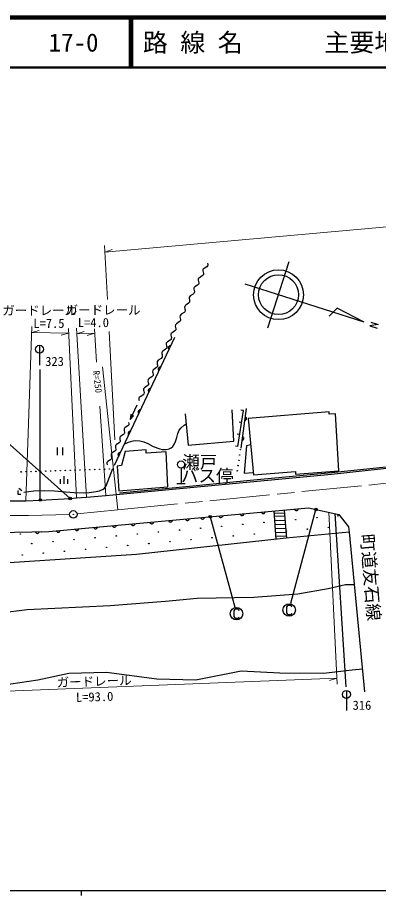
# Model space of a CAD drawing. Units: millimetres, scale not verified. Extents: x 40000 to 680000, y 20000 to 380000.
# Drawn here: x 155298 to 227548, y 204000 to 380000 of the extents above; entities that cross this region are included whole.
import ezdxf
from ezdxf.enums import TextEntityAlignment as Align

# ---------------------------------------------------------------- set-up
doc = ezdxf.new("R2010")
doc.units = ezdxf.units.MM
doc.header["$LTSCALE"] = 1000
doc.linetypes.add('CHAIN', pattern=[18.5, 12, -1.5, 3.5, -1.5])
for name, color, linetype, lineweight in [('M-BGD', 7, 'Continuous', 25), ('M-BGD-EXST', 7, 'Continuous', 25), ('M-BMK', 2, 'CHAIN', 13), ('M-BMK-SRVR', 3, 'Continuous', 25), ('M-STR-HTXT', 7, 'Continuous', 13), ('M-STR-STRC', 7, 'Continuous', 25), ('M-TTL', 2, 'Continuous', 140), ('M-TTL-BAND', 7, 'Continuous', 25), ('M-TTL-LINE', 7, 'Continuous', 50)]:
    doc.layers.add(name, color=color, linetype=linetype, lineweight=lineweight)
doc.layers.add('M-BMK-HTXT', color=7, linetype='Continuous')
doc.layers.add('M-TTL-TXT', color=7, linetype='Continuous')
doc.styles.add('ＭＳ ゴシック', font='')
doc.styles.get('ＭＳ ゴシック').set_extended_font_data('MS Gothic')

msp = doc.modelspace()

# ---------------------------------------------------------------- linework, layer by layer
at = {"layer": 'M-BGD'}
for p, q in [((192424, 329443), (192406, 329228)), ((192406, 329228), (192460, 328978)), ((192477, 329550), (192424, 329443)), ((192638, 329694), (192477, 329550)), ((193174, 330052), (192638, 329694)), ((193335, 330196), (193174, 330052)), ((193388, 330303), (193335, 330196)), ((193352, 330768), (193406, 330518)), ((193406, 330518), (193388, 330303)), ((191486, 327586), (191468, 327361)), ((191468, 327361), (191524, 327098)), ((191542, 327699), (191486, 327586)), ((191711, 327849), (191542, 327699)), ((192274, 328226), (191711, 327849)), ((192443, 328377), (192274, 328226)), ((192499, 328489), (192443, 328377)), ((192460, 328978), (192517, 328715)), ((192517, 328715), (192499, 328489)), ((190597, 325772), (190579, 325558)), ((190650, 325880), (190597, 325772)), ((190811, 326023), (190650, 325880)), ((191347, 326382), (190811, 326023)), ((191508, 326525), (191347, 326382)), ((191561, 326633), (191508, 326525)), ((191524, 327098), (191579, 326847)), ((191579, 326847), (191561, 326633)), ((189659, 323916), (189641, 323690)), ((189715, 324028), (189659, 323916)), ((189884, 324179), (189715, 324028)), ((190447, 324556), (189884, 324179)), ((190616, 324706), (190447, 324556)), ((190579, 325558), (190633, 325307)), ((190672, 324819), (190616, 324706)), ((190633, 325307), (190690, 325044)), ((190690, 325044), (190672, 324819)), ((188770, 322102), (188752, 321887)), ((188823, 322209), (188770, 322102)), ((188984, 322353), (188823, 322209)), ((189520, 322711), (188984, 322353)), ((189681, 322855), (189520, 322711)), ((189641, 323690), (189697, 323427)), ((189734, 322962), (189681, 322855)), ((189697, 323427), (189752, 323177)), ((189752, 323177), (189734, 322962)), ((187888, 320358), (187832, 320245)), ((188057, 320509), (187888, 320358)), ((188620, 320885), (188057, 320509)), ((188788, 321036), (188620, 320885)), ((188752, 321887), (188806, 321637)), ((188845, 321149), (188788, 321036)), ((188806, 321637), (188863, 321374)), ((188863, 321374), (188845, 321149)), ((187121, 318629), (186952, 318478)), ((187684, 319005), (187121, 318629)), ((187853, 319156), (187684, 319005)), ((187832, 320245), (187814, 320020)), ((187814, 320020), (187870, 319757)), ((187909, 319269), (187853, 319156)), ((187870, 319757), (187927, 319494)), ((187927, 319494), (187909, 319269)), ((186221, 316802), (186060, 316659)), ((186757, 317161), (186221, 316802)), ((186918, 317304), (186757, 317161)), ((186896, 318365), (186878, 318140)), ((186878, 318140), (186935, 317877)), ((186952, 318478), (186896, 318365)), ((186971, 317412), (186918, 317304)), ((186935, 317877), (186989, 317627)), ((186989, 317627), (186971, 317412)), ((174737, 290254), (186816, 315945)), ((185857, 315335), (185294, 314958)), ((186026, 315485), (185857, 315335)), ((186007, 316552), (185989, 316337)), ((185989, 316337), (186043, 316086)), ((186060, 316659), (186007, 316552)), ((186082, 315598), (186026, 315485)), ((186043, 316086), (186100, 315824)), ((186100, 315824), (186082, 315598)), ((184930, 313491), (184394, 313132)), ((185091, 313634), (184930, 313491)), ((185069, 314695), (185051, 314469)), ((185051, 314469), (185108, 314207)), ((185125, 314808), (185069, 314695)), ((185144, 313741), (185091, 313634)), ((185108, 314207), (185162, 313956)), ((185294, 314958), (185125, 314808)), ((185162, 313956), (185144, 313741)), ((185478, 313889), (185466, 313789)), ((185466, 313789), (185476, 313696)), ((185476, 313696), (185514, 313589)), ((185533, 314005), (185478, 313889)), ((185514, 313589), (185566, 313512)), ((185602, 314078), (185533, 314005)), ((185566, 313512), (185639, 313442)), ((185680, 314130), (185602, 314078)), ((185786, 314168), (185680, 314130)), ((185879, 314178), (185786, 314168)), ((185980, 314166), (185879, 314178)), ((184030, 311664), (183467, 311288)), ((184199, 311815), (184030, 311664)), ((184180, 312881), (184162, 312666)), ((184162, 312666), (184216, 312416)), ((184233, 312989), (184180, 312881)), ((184255, 311928), (184199, 311815)), ((184216, 312416), (184273, 312153)), ((184394, 313132), (184233, 312989)), ((184273, 312153), (184255, 311928)), ((183103, 309820), (182567, 309462)), ((183264, 309964), (183103, 309820)), ((183242, 311024), (183224, 310799)), ((183224, 310799), (183280, 310536)), ((183298, 311137), (183242, 311024)), ((183317, 310071), (183264, 309964)), ((183280, 310536), (183335, 310286)), ((183467, 311288), (183298, 311137)), ((183335, 310286), (183317, 310071)), ((183589, 309796), (183520, 309723)), ((183667, 309848), (183589, 309796)), ((183773, 309887), (183667, 309848)), ((183866, 309896), (183773, 309887)), ((183967, 309884), (183866, 309896)), ((182372, 308145), (182203, 307994)), ((182353, 309211), (182335, 308996)), ((182335, 308996), (182389, 308746)), ((182406, 309318), (182353, 309211)), ((182428, 308257), (182372, 308145)), ((182389, 308746), (182446, 308483)), ((182567, 309462), (182406, 309318)), ((182446, 308483), (182428, 308257)), ((183465, 309607), (183453, 309507)), ((183453, 309507), (183463, 309414)), ((183463, 309414), (183501, 309307)), ((183520, 309723), (183465, 309607)), ((183501, 309307), (183553, 309230)), ((183553, 309230), (183626, 309160)), ((181437, 306293), (181276, 306150)), ((181415, 307354), (181397, 307129)), ((181397, 307129), (181453, 306866)), ((181471, 307467), (181415, 307354)), ((181490, 306401), (181437, 306293)), ((181453, 306866), (181508, 306615)), ((181640, 307617), (181471, 307467)), ((181508, 306615), (181490, 306401)), ((182203, 307994), (181640, 307617)), ((180526, 305540), (180508, 305326)), ((180508, 305326), (180562, 305075)), ((180579, 305648), (180526, 305540)), ((180601, 304587), (180544, 304474)), ((180562, 305075), (180619, 304812)), ((180740, 305791), (180579, 305648)), ((180619, 304812), (180601, 304587)), ((181276, 306150), (180740, 305791)), ((181452, 305325), (181440, 305225)), ((181440, 305225), (181449, 305132)), ((181449, 305132), (181488, 305026)), ((181506, 305441), (181452, 305325)), ((181488, 305026), (181540, 304948)), ((181576, 305514), (181506, 305441)), ((181540, 304948), (181613, 304878)), ((181654, 305566), (181576, 305514)), ((181760, 305605), (181654, 305566)), ((181853, 305614), (181760, 305605)), ((181953, 305602), (181853, 305614)), ((179588, 303684), (179570, 303458)), ((179570, 303458), (179626, 303195)), ((179644, 303796), (179588, 303684)), ((179813, 303947), (179644, 303796)), ((180376, 304324), (179813, 303947)), ((180544, 304474), (180376, 304324)), ((179165, 302273), (177823, 299397)), ((179439, 301044), (179427, 300943)), ((179493, 301159), (179439, 301044)), ((179563, 301233), (179493, 301159)), ((179641, 301285), (179563, 301233)), ((179747, 301323), (179641, 301285)), ((179840, 301332), (179747, 301323)), ((179940, 301321), (179840, 301332)), ((198567, 295052), (198260, 301371)), ((199429, 293983), (200502, 301192)), ((201082, 301617), (199978, 293641)), ((200502, 301192), (200008, 301266)), ((217660, 300977), (201463, 299627)), ((217660, 300486), (217660, 300977)), ((177956, 300439), (177823, 299397)), ((177823, 299397), (178536, 300168)), ((177993, 300377), (177874, 299506)), ((177874, 299506), (178465, 300157)), ((178031, 300316), (177924, 299615)), ((177924, 299615), (178393, 300147)), ((178536, 300168), (177956, 300439)), ((178068, 300254), (177975, 299724)), ((177975, 299724), (178322, 300136)), ((178465, 300157), (177993, 300377)), ((178106, 300192), (178026, 299832)), ((178026, 299832), (178251, 300125)), ((178393, 300147), (178031, 300316)), ((178322, 300136), (178068, 300254)), ((178143, 300131), (178094, 299977)), ((178094, 299977), (178179, 300114)), ((178251, 300125), (178106, 300192)), ((178179, 300114), (178143, 300131)), ((179427, 300943), (179436, 300850)), ((179436, 300850), (179475, 300744)), ((179475, 300744), (179527, 300666)), ((179527, 300666), (179600, 300597)), ((188873, 300574), (189425, 294254)), ((200751, 299227), (200851, 299245)), ((200851, 299245), (200937, 299282)), ((200952, 299974), (200861, 300019)), ((200937, 299282), (201027, 299350)), ((201024, 299916), (200952, 299974)), ((201093, 299825), (201024, 299916)), ((201027, 299350), (201085, 299423)), ((201085, 299423), (201130, 299513)), ((201129, 299740), (201093, 299825)), ((201148, 299640), (201129, 299740)), ((201130, 299513), (201148, 299640)), ((201463, 299627), (202506, 288339)), ((218948, 300548), (217660, 300486)), ((219623, 289136), (218948, 300548)), ((176634, 297559), (176615, 297355)), ((176686, 297660), (176634, 297559)), ((176840, 297795), (176686, 297660)), ((177353, 298130), (176840, 297795)), ((177507, 298264), (177353, 298130)), ((177559, 298366), (177507, 298264)), ((177529, 298808), (177578, 298570)), ((177578, 298570), (177559, 298366)), ((200145, 298789), (199650, 298863)), ((175769, 295867), (175750, 295663)), ((175821, 295968), (175769, 295867)), ((175975, 296103), (175821, 295968)), ((176488, 296438), (175975, 296103)), ((176642, 296573), (176488, 296438)), ((176615, 297355), (176664, 297116)), ((176694, 296674), (176642, 296573)), ((176664, 297116), (176713, 296878)), ((176713, 296878), (176694, 296674)), ((177426, 296762), (177414, 296661)), ((177414, 296661), (177423, 296568)), ((177423, 296568), (177462, 296462)), ((177480, 296878), (177426, 296762)), ((177462, 296462), (177514, 296385)), ((177550, 296951), (177480, 296878)), ((177514, 296385), (177587, 296315)), ((177628, 297003), (177550, 296951)), ((177734, 297041), (177628, 297003)), ((177827, 297051), (177734, 297041)), ((177927, 297039), (177827, 297051)), ((199787, 296386), (199292, 296460)), ((200400, 295986), (200309, 296031)), ((200472, 295928), (200400, 295986)), ((200540, 295837), (200472, 295928)), ((200577, 295752), (200540, 295837)), ((200596, 295652), (200577, 295752)), ((174904, 294175), (174885, 293972)), ((174885, 293972), (174934, 293733)), ((174956, 294277), (174904, 294175)), ((175110, 294411), (174956, 294277)), ((175623, 294747), (175110, 294411)), ((175777, 294881), (175623, 294747)), ((175750, 295663), (175799, 295425)), ((175829, 294983), (175777, 294881)), ((175799, 295425), (175848, 295186)), ((175848, 295186), (175829, 294983)), ((189425, 294254), (198567, 295052)), ((199429, 293983), (198934, 294057)), ((200199, 295239), (200299, 295257)), ((200299, 295257), (200384, 295294)), ((200384, 295294), (200475, 295362)), ((200475, 295362), (200533, 295435)), ((200533, 295435), (200578, 295525)), ((200578, 295525), (200596, 295652)), ((201156, 294167), (200665, 288646)), ((201949, 294362), (201156, 294167)), ((163239, 293784), (163239, 292284)), ((164379, 292284), (164379, 293784)), ((174039, 292484), (174020, 292280)), ((174020, 292280), (174069, 292041)), ((174091, 292585), (174039, 292484)), ((174245, 292720), (174091, 292585)), ((174758, 293055), (174245, 292720)), ((174912, 293190), (174758, 293055)), ((174964, 293291), (174912, 293190)), ((174934, 293733), (174983, 293495)), ((174983, 293495), (174964, 293291)), ((175413, 292480), (175401, 292379)), ((175401, 292379), (175410, 292287)), ((175410, 292287), (175449, 292180)), ((175467, 292596), (175413, 292480)), ((175449, 292180), (175501, 292103)), ((175537, 292669), (175467, 292596)), ((175614, 292721), (175537, 292669)), ((175721, 292759), (175614, 292721)), ((175814, 292769), (175721, 292759)), ((175914, 292757), (175814, 292769)), ((176848, 293027), (176112, 290205)), ((181020, 293334), (176848, 293027)), ((181020, 292659), (181020, 293334)), ((185070, 292966), (181020, 292659)), ((185376, 285911), (185070, 292966)), ((173174, 290792), (173155, 290588)), ((173155, 290588), (173204, 290350)), ((173226, 290893), (173174, 290792)), ((173380, 291028), (173226, 290893)), ((173893, 291363), (173380, 291028)), ((174047, 291498), (173893, 291363)), ((174099, 291599), (174047, 291498)), ((174069, 292041), (174118, 291803)), ((174118, 291803), (174099, 291599)), ((175501, 292103), (175574, 292033)), ((176112, 290205), (175253, 290083)), ((175253, 290083), (175560, 285113)), ((188024, 289667), (188024, 286607)), ((200665, 288646), (202461, 288825)), ((201848, 287250), (218143, 288784)), ((202506, 288339), (210972, 289014)), ((210972, 288461), (219623, 289136)), ((210972, 289014), (210972, 288461)), ((218143, 288784), (231756, 290221)), ((218173, 288485), (231786, 289923)), ((163826, 287432), (163826, 286532)), ((164576, 288032), (164576, 286532)), ((165326, 287432), (165326, 286532)), ((186990, 285812), (201848, 287250)), ((187018, 285513), (201877, 286951)), ((201877, 286951), (218173, 288485)), ((155373, 285197), (155373, 284477)), ((155523, 285677), (156123, 285197)), ((175560, 285113), (185376, 285911)), ((175716, 284743), (186990, 285812)), ((175744, 284444), (187018, 285513)), ((187214, 286607), (188834, 286607)), ((155373, 284477), (155973, 284477)), ((159841, 283270), (165823, 283577)), ((165823, 283577), (167101, 283685)), ((167101, 283685), (169131, 283856)), ((169131, 283856), (172996, 284162)), ((172996, 284162), (175744, 284444)), ((152638, 283102), (156920, 283088)), ((156920, 283088), (159841, 283270)), ((187786, 279373), (213531, 281710)), ((213531, 281710), (219642, 280392)), ((195597, 280082), (195638, 279989)), ((195638, 279989), (195693, 279914)), ((195693, 279914), (195780, 279841)), ((195780, 279841), (195864, 279801)), ((196182, 279830), (196258, 279885)), ((196258, 279885), (196330, 279972)), ((196330, 279972), (196371, 280056)), ((196371, 280056), (196394, 280154)), ((199846, 280468), (199886, 280375)), ((199886, 280375), (199941, 280300)), ((199941, 280300), (200028, 280227)), ((200028, 280227), (200112, 280187)), ((200112, 280187), (200211, 280163)), ((200211, 280163), (200338, 280175)), ((200338, 280175), (200431, 280215)), ((200431, 280215), (200506, 280271)), ((200506, 280271), (200579, 280357)), ((200579, 280357), (200619, 280441)), ((200619, 280441), (200642, 280540)), ((204094, 280853), (204135, 280761)), ((204135, 280761), (204190, 280685)), ((204190, 280685), (204277, 280613)), ((204277, 280613), (204361, 280572)), ((204361, 280572), (204459, 280549)), ((204459, 280549), (204587, 280561)), ((204587, 280561), (204679, 280601)), ((204679, 280601), (204755, 280656)), ((204755, 280656), (204827, 280743)), ((204827, 280743), (204868, 280827)), ((204868, 280827), (204891, 280926)), ((206617, 281082), (206986, 275371)), ((206644, 280663), (208743, 280730)), ((206686, 280013), (208791, 280080)), ((208702, 281272), (209123, 275601)), ((210718, 281455), (210759, 281362)), ((210759, 281362), (210814, 281287)), ((210814, 281287), (210901, 281214)), ((210901, 281214), (210985, 281174)), ((210985, 281174), (211083, 281150)), ((211083, 281150), (211211, 281162)), ((211211, 281162), (211304, 281202)), ((211304, 281202), (211379, 281258)), ((211379, 281258), (211451, 281344)), ((211451, 281344), (211492, 281428)), ((211492, 281428), (211515, 281527)), ((219642, 280392), (221559, 277875)), ((161573, 276976), (187786, 279373)), ((174281, 278138), (174322, 278045)), ((175014, 278028), (175055, 278112)), ((175055, 278112), (175078, 278211)), ((178026, 278480), (178066, 278388)), ((178066, 278388), (178121, 278313)), ((178121, 278313), (178208, 278240)), ((178208, 278240), (178292, 278200)), ((178292, 278200), (178391, 278176)), ((178391, 278176), (178518, 278188)), ((178518, 278188), (178611, 278229)), ((178611, 278229), (178686, 278284)), ((178686, 278284), (178759, 278371)), ((178759, 278371), (178799, 278455)), ((178799, 278455), (178822, 278553)), ((181770, 278823), (181811, 278730)), ((181811, 278730), (181866, 278655)), ((181866, 278655), (181953, 278582)), ((181953, 278582), (182037, 278542)), ((182037, 278542), (182136, 278519)), ((182136, 278519), (182263, 278531)), ((182263, 278531), (182356, 278571)), ((182356, 278571), (182431, 278626)), ((182431, 278626), (182503, 278713)), ((182503, 278713), (182544, 278797)), ((182544, 278797), (182567, 278896)), ((185515, 279165), (185556, 279073)), ((185556, 279073), (185611, 278997)), ((185611, 278997), (185698, 278925)), ((185698, 278925), (185782, 278884)), ((185782, 278884), (185880, 278861)), ((185880, 278861), (186008, 278873)), ((186008, 278873), (186100, 278913)), ((186100, 278913), (186176, 278969)), ((186176, 278969), (186248, 279056)), ((186248, 279056), (186288, 279140)), ((186288, 279140), (186312, 279238)), ((188909, 279475), (188949, 279382)), ((188949, 279382), (189004, 279307)), ((189004, 279307), (189091, 279234)), ((189091, 279234), (189175, 279194)), ((189175, 279194), (189274, 279171)), ((189274, 279171), (189401, 279182)), ((189401, 279182), (189494, 279223)), ((189494, 279223), (189569, 279278)), ((189569, 279278), (189642, 279365)), ((189642, 279365), (189682, 279449)), ((189682, 279449), (189705, 279547)), ((191952, 279751), (191992, 279658)), ((191992, 279658), (192047, 279583)), ((192047, 279583), (192134, 279511)), ((192134, 279511), (192218, 279470)), ((192218, 279470), (192317, 279447)), ((192317, 279447), (192444, 279458)), ((192444, 279458), (192537, 279499)), ((192537, 279499), (192612, 279554)), ((192612, 279554), (192685, 279641)), ((192685, 279641), (192725, 279725)), ((192725, 279725), (192748, 279823)), ((195864, 279801), (195962, 279778)), ((195962, 279778), (196090, 279789)), ((196090, 279789), (196182, 279830)), ((206741, 279156), (208854, 279223)), ((206793, 278358), (208913, 278426)), ((147602, 276673), (161573, 276976)), ((158845, 276917), (158879, 276822)), ((158879, 276822), (158929, 276743)), ((158929, 276743), (159010, 276665)), ((159010, 276665), (159091, 276618)), ((159091, 276618), (159188, 276588)), ((159188, 276588), (159316, 276591)), ((159316, 276591), (159411, 276625)), ((159411, 276625), (159490, 276675)), ((159490, 276675), (159569, 276757)), ((159569, 276757), (159615, 276838)), ((159615, 276838), (159645, 276934)), ((163047, 277111), (163088, 277018)), ((163088, 277018), (163143, 276943)), ((163143, 276943), (163230, 276871)), ((163230, 276871), (163314, 276830)), ((163314, 276830), (163413, 276807)), ((163413, 276807), (163540, 276819)), ((163540, 276819), (163633, 276859)), ((163633, 276859), (163708, 276914)), ((163708, 276914), (163780, 277001)), ((163780, 277001), (163821, 277085)), ((163821, 277085), (163844, 277184)), ((166792, 277453), (166833, 277361)), ((166833, 277361), (166888, 277285)), ((166888, 277285), (166975, 277213)), ((166975, 277213), (167059, 277173)), ((167059, 277173), (167157, 277149)), ((167157, 277149), (167285, 277161)), ((167285, 277161), (167377, 277202)), ((167377, 277202), (167453, 277257)), ((167453, 277257), (167525, 277344)), ((167525, 277344), (167565, 277428)), ((167565, 277428), (167589, 277526)), ((170537, 277796), (170577, 277703)), ((170577, 277703), (170632, 277628)), ((170632, 277628), (170719, 277555)), ((170719, 277555), (170803, 277515)), ((170803, 277515), (170902, 277492)), ((170902, 277492), (171029, 277503)), ((171029, 277503), (171122, 277544)), ((171122, 277544), (171197, 277599)), ((171197, 277599), (171270, 277686)), ((171270, 277686), (171310, 277770)), ((171310, 277770), (171333, 277869)), ((174322, 278045), (174377, 277970)), ((174377, 277970), (174464, 277898)), ((174464, 277898), (174548, 277857)), ((174548, 277857), (174646, 277834)), ((174646, 277834), (174774, 277846)), ((174774, 277846), (174866, 277886)), ((174866, 277886), (174942, 277941)), ((174942, 277941), (175014, 278028)), ((206844, 277562), (208972, 277630)), ((206896, 276765), (209031, 276832)), ((221679, 276797), (209097, 275599)), ((221559, 277875), (221679, 276797)), ((221679, 276797), (224785, 244817)), ((209097, 275599), (179141, 272363)), ((206943, 276030), (209086, 276098)), ((179141, 272363), (153617, 270686)), ((217494, 265560), (220929, 266357)), ((220929, 266357), (222693, 266362)), ((202580, 263824), (211414, 264499)), ((211414, 264499), (217494, 265560)), ((173806, 262146), (184911, 263005)), ((184911, 263005), (191230, 263578)), ((191230, 263578), (202580, 263824)), ((151843, 260682), (157193, 261320)), ((157193, 261320), (162739, 261614)), ((162739, 261614), (173806, 262146)), ((159353, 247211), (165584, 248529)), ((165584, 248529), (173133, 248769)), ((173133, 248769), (183198, 247450)), ((190987, 247211), (200094, 249008)), ((200094, 249008), (207795, 248653)), ((207795, 248653), (216542, 248533)), ((216542, 248533), (222294, 249252)), ((222294, 249252), (224336, 249434)), ((152163, 246132), (159353, 247211)), ((183198, 247450), (190987, 247211))]:
    msp.add_line(p, q, dxfattribs=at)
for points in [[(176751, 294538), (177494, 294878), (178442, 295174), (178984, 295222), (179780, 295138), (180569, 294916), (181382, 294574), (182451, 294034), (183756, 293522), (184215, 293426), (185044, 293404), (185630, 293545), (186046, 293768), (186354, 294030), (186722, 294519), (186951, 295033), (187154, 295808), (187356, 296581), (187684, 297267), (188050, 297748), (188633, 298271), (189048, 298573)], [(156572, 284881), (158566, 285084), (160762, 285188), (162668, 285107), (164865, 284903), (166634, 284759), (168409, 284722), (169603, 284792), (171027, 284999), (171669, 285145), (172413, 285453), (172708, 285679), (173050, 286142), (174364, 289605)]]:
    msp.add_lwpolyline(points, dxfattribs=at)
for centre, radius in [((199758, 292302), 50), ((199911, 293356), 50), ((188024, 290387), 720), ((199604, 291247), 50), ((156017, 288912), 50), ((156998, 288944), 50), ((157980, 288976), 50), ((158961, 289008), 50), ((159943, 289040), 50), ((160924, 289072), 50), ((161906, 289104), 50), ((162887, 289136), 50), ((163869, 289168), 50), ((164850, 289200), 50), ((165831, 289231), 50), ((166813, 289263), 50), ((167794, 289295), 50), ((168776, 289327), 50), ((169757, 289359), 50), ((170739, 289391), 50), ((171720, 289423), 50), ((172702, 289455), 50), ((173683, 289487), 50), ((199297, 289138), 50), ((199451, 290193), 50), ((159841, 283270), 250), ((159841, 283270), 150), ((165823, 283577), 250), ((165823, 283577), 150), ((165823, 283577), 50), ((159841, 283270), 50), ((215043, 281384), 250), ((193871, 279925), 250), ((193871, 279925), 150), ((193871, 279925), 50), ((215043, 281384), 150), ((215043, 281384), 50), ((219457, 280118), 50), ((200401, 278388), 50), ((204626, 278772), 50), ((211007, 279351), 50), ((215232, 279734), 50), ((155844, 276473), 50), ((160069, 276857), 50), ((179275, 276470), 50), ((183500, 276854), 50), ((187725, 277237), 50), ((191951, 277621), 50), ((196176, 278004), 50), ((202705, 276467), 50), ((209086, 277046), 50), ((213311, 277430), 50), ((217536, 277813), 50), ((158148, 274552), 50), ((162374, 274936), 50), ((166599, 275319), 50), ((170824, 275703), 50), ((175049, 276087), 50), ((181579, 274549), 50), ((185804, 274933), 50), ((190030, 275316), 50), ((194255, 275700), 50), ((198480, 276084), 50), ((164678, 273015), 50), ((168903, 273399), 50), ((173129, 273782), 50), ((177354, 274166), 50), ((156228, 272248), 50), ((160453, 272632), 50)]:
    msp.add_circle(centre, radius, dxfattribs=at)
at = {"layer": 'M-BGD-EXST'}
for p, q in [((193871, 279925), (198794, 261794)), ((210021, 262591), (215043, 281384)), ((198719, 261235), (198569, 261035)), ((198569, 261035), (198569, 259935)), ((198919, 261385), (198719, 261235)), ((199369, 261385), (198919, 261385)), ((199569, 261235), (199369, 261385)), ((199669, 261085), (199569, 261235)), ((209272, 261972), (209122, 261772)), ((209122, 261772), (209122, 260672)), ((209122, 260672), (209272, 260472)), ((209472, 262122), (209272, 261972)), ((209922, 262122), (209472, 262122)), ((210122, 261972), (209922, 262122)), ((210222, 261822), (210122, 261972)), ((210122, 260422), (210222, 260572)), ((198569, 259935), (198719, 259735)), ((198719, 259735), (198919, 259585)), ((198919, 259585), (199369, 259585)), ((199369, 259585), (199569, 259685)), ((199569, 259685), (199669, 259835)), ((209272, 260472), (209472, 260322)), ((209472, 260322), (209922, 260322)), ((209922, 260322), (210122, 260422))]:
    msp.add_line(p, q, dxfattribs=at)
for centre, radius in [((215043, 281384), 250), ((193871, 279925), 250), ((193871, 279925), 150), ((193871, 279925), 50), ((215043, 281384), 150), ((215043, 281384), 50), ((209672, 261222), 1250), ((199119, 260485), 1250)]:
    msp.add_circle(centre, radius, dxfattribs=at)
at = {"layer": 'M-BMK'}
for p, q in [((175402, 281329), (265435, 290201)), ((146799, 280172), (157459, 280172)), ((157459, 280172), (165710, 280380)), ((167206, 280477), (175402, 281329))]:
    msp.add_line(p, q, dxfattribs=at)
at = {"layer": 'M-BMK-SRVR'}
for p, q in [((205404, 317771), (209685, 331101)), ((224683, 318933), (200880, 326576)), ((219276, 321719), (217712, 320121)), ((224683, 318933), (219276, 321719)), ((226055, 318950), (227524, 318479)), ((227524, 318479), (225806, 318189)), ((225806, 318189), (227284, 317723))]:
    msp.add_line(p, q, dxfattribs=at)
for centre, radius in [((207545, 324436), 5000), ((207545, 324436), 4000), ((166460, 280399), 750), ((166460, 280399), 30)]:
    msp.add_circle(centre, radius, dxfattribs=at)
at = {"layer": 'M-STR-HTXT'}
for p, q in [((172774, 332968), (299845, 344350)), ((172704, 334281), (173276, 323505)), ((172774, 332968), (174231, 333521)), ((158167, 318066), (156920, 283088)), ((158123, 316840), (159630, 317238)), ((158123, 316840), (165537, 316729)), ((165492, 317687), (167101, 283685)), ((169131, 283856), (167103, 317753)), ((167171, 316608), (168655, 317081)), ((170669, 317589), (171133, 310922)), ((173618, 317068), (174772, 295349)), ((165537, 316729), (164031, 316332)), ((167171, 316608), (170729, 316734)), ((170729, 316734), (169244, 316261)), ((172304, 310006), (175402, 281329)), ((171749, 302069), (172996, 284162)), ((217607, 280831), (219292, 246357)), ((123233, 243802), (219233, 247560)), ((219233, 247560), (217750, 247081))]:
    msp.add_line(p, q, dxfattribs=at)
at = {"layer": 'M-STR-STRC'}
for p, q in [((159687, 314289), (159687, 310289)), ((159841, 283270), (159797, 309438)), ((146650, 300679), (165823, 283577)), ((218798, 280574), (221020, 245812)), ((221144, 245093), (221144, 241093))]:
    msp.add_line(p, q, dxfattribs=at)
for centre, radius in [((159687, 313489), 800), ((159841, 283270), 250), ((159841, 283270), 150), ((165823, 283577), 250), ((165823, 283577), 150), ((165823, 283577), 50), ((159841, 283270), 50), ((221144, 244293), 800)]:
    msp.add_circle(centre, radius, dxfattribs=at)
at = {"layer": 'M-TTL'}
msp.add_line((680000, 380000), (40000, 380000), dxfattribs=at)
at = {"layer": 'M-TTL-BAND'}
for p, q in [((40000, 205000), (579000, 205000)), ((168000, 205000), (168000, 204000))]:
    msp.add_line(p, q, dxfattribs=at)
at = {"layer": 'M-TTL-LINE'}
for p, q in [((177750, 380000), (177750, 370000)), ((178250, 380000), (178250, 370000)), ((40000, 370000), (680000, 370000))]:
    msp.add_line(p, q, dxfattribs=at)

# ---------------------------------------------------------------- texts
at = {"layer": 'M-BGD', "style": 'ＭＳ ゴシック'}
for s, p in [('瀬戸', (191782, 290880)), ('バス停', (193278, 288131))]:
    msp.add_text(s, height=2566, dxfattribs=at).set_placement(p, align=Align.MIDDLE_CENTER)
at = {"layer": 'M-BMK-HTXT', "style": 'ＭＳ ゴシック'}
msp.add_text('町道友石線', height=2566, rotation=274.6, dxfattribs=at).set_placement((225991, 267772), align=Align.MIDDLE_CENTER)
at = {"layer": 'M-STR-HTXT', "style": 'ＭＳ ゴシック'}
for s, p in [('ガードレール', (159731, 321273)), ('ガードレール', (172434, 321363)), ('L=7.5', (161578, 318704)), ('L=4.0', (170474, 318857))]:
    msp.add_text(s, height=1833, dxfattribs=at).set_placement(p, align=Align.MIDDLE_CENTER)
for s, height, rotation, p in [('R=250', 1320, 276.9, (171301, 306973)), ('ガードレール', 1833, 1.8, (170627, 246924)), ('L=93.0', 1833, 1.8, (170726, 243827))]:
    msp.add_text(s, height=height, rotation=rotation, dxfattribs=at).set_placement(p, align=Align.MIDDLE_CENTER)
at = {"layer": 'M-STR-STRC', "style": 'ＭＳ ゴシック'}
for s, p in [('323', (162701, 311063)), ('316', (224253, 242132))]:
    msp.add_text(s, height=1833, dxfattribs=at).set_placement(p, align=Align.MIDDLE_CENTER)
at = {"layer": 'M-TTL-TXT', "style": 'ＭＳ ゴシック'}
for s, p in [('17-0', (161521, 375000)), ('路 線 名', (180380, 375000)), ('主要地方道 光上関線', (216734, 375000))]:
    msp.add_text(s, height=3666, dxfattribs=at).set_placement(p, align=Align.MIDDLE_LEFT)

doc.saveas('drawing.dxf')
